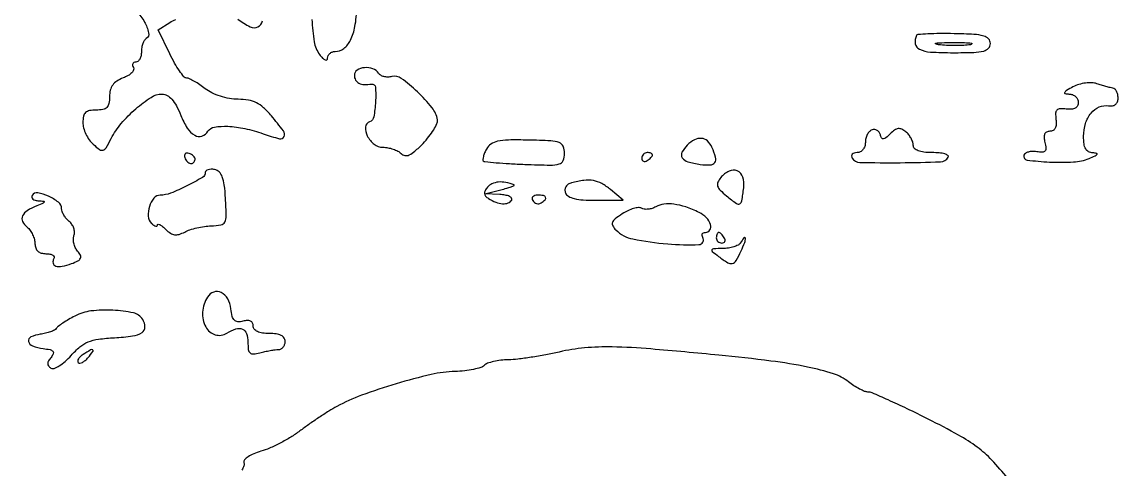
# Model space of a CAD drawing. Extents: x 0 to 5034, y 0 to 2560.
# Drawn here: x 4024.5 to 4230.5, y 710.5 to 794.6 of the extents above; entities that cross this region are included whole.
import ezdxf

# ---------------------------------------------------------------- set-up
doc = ezdxf.new("R2010")
doc.units = 0

msp = doc.modelspace()

# ---------------------------------------------------------------- linework, layer by layer
for points in [[(4079.031392, 795.037499, 0.030027), (4079.45854, 790.802429, 0.122356), (4080.468197, 788.44113, 0.028514), (4081.04619, 787.761246, 0.094644), (4081.521612, 787.421488, 0.280354), (4081.819795, 787.455905, 0.22461), (4081.968197, 787.75, -0.108543), (4082.085762, 788.226951, -0.097138), (4082.395315, 788.632812, -0.092824), (4082.849166, 788.905129, -0.089062), (4083.377555, 789, 0.169184), (4085.005093, 789.566935, 0.110303), (4086.269218, 791.127967, 0.072946), (4087.110857, 793.707937, 0.032552), (4087.48488, 797.269937, 0.041706)], [(4046.123137, 796.517183, -0.062196), (4047.576994, 794.538419, -0.069824), (4048.356574, 792.528502, -0.32248), (4047.905597, 791.441656, 0.119637), (4047.55792, 791.089558, 0.04841), (4047.266019, 790.476211, 0.044265), (4047.067001, 789.724994, 0.042652), (4047, 788.940983, -0.052595), (4046.921667, 788.198366, -0.072446), (4046.688914, 787.570164, -0.092354), (4046.345138, 787.148207, -0.177572), (4045.940983, 787, 0.10925), (4045.586162, 786.921535, 0.182447), (4045.37494, 786.7057, 0.160973), (4045.344171, 786.380953, 0.082393), (4045.501157, 785.998127, -0.239644), (4045.539266, 785.540909, -0.097656), (4045.18641, 785.004626, -0.067162), (4044.495872, 784.468669, -0.040667), (4043.560174, 784.022878, 0.052575), (4042.389056, 783.430384, 0.091649), (4041.599891, 782.685989, 0.09597), (4041.151458, 781.734553, 0.062353), (4041, 780.524751, -0.044512), (4040.885345, 779.239383, -0.151786), (4040.502451, 778.502475, -0.153191), (4039.771857, 778.116245, -0.045604), (4038.5, 778, 0.045133), (4037.254109, 777.887309, 0.144241), (4036.516523, 777.515499, 0.152848), (4036.123035, 776.818641, 0.052719), (4036, 775.654988, 0.068224), (4036.140569, 774.629577, 0.042034), (4036.566324, 773.486307, 0.041432), (4037.189941, 772.405482, 0.057336), (4037.92791, 771.565241, 0.025044), (4039.149929, 770.565901, 0.241282), (4039.792061, 770.461025, 0.183291), (4040.360048, 770.914888, 0.013992), (4041.327377, 772.660253, -0.056527), (4043.214293, 775.472106, -0.037331), (4045.950274, 778.245552, -0.036472), (4048.799588, 780.387702, -0.143919), (4050.882762, 781, -0.132751), (4051.8199, 780.746724, -0.08117), (4052.708925, 780.013125, -0.058012), (4053.559904, 778.777263, -0.026634), (4054.383323, 777, 0.047451), (4055.611409, 774.61458, 0.118101), (4057.017403, 773.263695, 0.212433), (4058.361982, 773.112937, 0.179449), (4059.5, 774, -0.218843), (4060.709452, 774.803382, -0.049874), (4063.227448, 774.943964, -0.042908), (4066.41919, 774.527801, -0.030951), (4069.874273, 773.544359, 0.019508), (4072.94091, 772.595153, 0.366473), (4073.787568, 772.995177, 0.273846), (4073.670626, 774.076568, 0.014301), (4071.411106, 776.923275, 0.033436), (4069.951784, 778.439271, 0.069433), (4068.598594, 779.362961, 0.073075), (4067.090649, 779.853355, 0.040636), (4065.161106, 780.022236, -0.042952), (4063.54704, 780.171026, -0.033223), (4061.832571, 780.598218, -0.033877), (4060.240196, 781.23118, -0.054485), (4059, 782, 0.016682), (4057.969531, 782.752022, 0.019395), (4056.940625, 783.394648, 0.018758), (4056.037497, 783.86712, 0.099922), (4055.5, 784.001678, -0.211727), (4054.996458, 784.253299, -0.020846), (4054.158522, 785.359196, -0.023473), (4053.238701, 786.82703, -0.016446), (4052.337522, 788.558208), (4050.175044, 793.068588), (4052.337522, 794.460317, -0.041495), (4053.434674, 795.043987, -0.017541)], [(4065.104242, 795.081051, 0.042617), (4067.438489, 793.64523, 0.229342), (4068.888113, 793.622922, 0.241687), (4069.754453, 794.736844, 0.046719)], [(4209.735802, 708.77892, 0.022755), (4206.763615, 712.201453, 0.042456), (4204.018338, 714.635315, 0.033931), (4200.512345, 716.895647, 0.009833), (4194.815657, 719.89875, 0.004393), (4190.837626, 721.853308, 0.006386), (4187.291989, 723.501508, 0.003441), (4184.276624, 724.83178, 0.102507), (4183.464713, 725, -0.097566), (4182.848088, 725.121479, -0.024009), (4181.907963, 725.560676, -0.023665), (4180.859892, 726.178098, -0.02171), (4179.843217, 726.908685, 0.090028), (4176.989834, 728.419466, 0.02607), (4172.148879, 729.682651, 0.019264), (4165.267153, 730.825684, 0.007128), (4155.5, 731.922377, 0.003322), (4142.708461, 733.088554, 0.016101), (4135.427774, 733.468031, 0.027745), (4130.260765, 733.284009, 0.034169), (4125.5, 732.518715, -0.010362), (4122.942581, 731.981703, -0.008777), (4120.219687, 731.517951, -0.008877), (4117.722981, 731.182924, -0.024393), (4115.95, 731.064204, 0.025159), (4114.517691, 730.966094, 0.027746), (4113.149258, 730.725305, 0.028693), (4112.016396, 730.390911, 0.110699), (4111.400665, 730.000665, -0.122123), (4110.743591, 729.604689, -0.023513), (4109.387502, 729.255105, -0.023767), (4107.727861, 728.991095, -0.019956), (4105.950665, 728.86591, 0.048904), (4101.437892, 728.284424, 0.015525), (4094.869927, 726.558819, 0.015901), (4088.31455, 724.38811, 0.038842), (4083.693739, 722.273302, 0.013323), (4082.204003, 721.393414, 0.006397), (4080.338547, 720.189955, 0.006338), (4078.422946, 718.883879, 0.009009), (4076.756633, 717.671224, -0.024276), (4075.062725, 716.515883, -0.017312), (4073.064605, 715.383958, -0.017536), (4071.07942, 714.435439, -0.03533), (4069.44467, 713.857111, 0.03116), (4068.094074, 713.391931, 0.050888), (4067.029545, 712.816324, 0.068226), (4066.368637, 712.220548, 0.261393), (4066.267985, 711.696044, -0.174913), (4066.253679, 711.113965, -0.052267), (4065.840935, 710.312047, -0.045389)]]:
    msp.add_lwpolyline(points, format="xyb")
for points in [[(4192.58889, 792, 0.142704), (4192.387311, 790.442406, 0.249951), (4193.148608, 789.429784, 0.094645), (4195.231605, 788.903346, 0.014706), (4199.5, 788.777778, 0.007496), (4203.363986, 788.835709, 0.052558), (4205.228504, 789.088963, 0.141697), (4206.146873, 789.616667, 0.194326), (4206.5, 790.490951, 0.192961), (4206.14918, 791.366147, 0.136563), (4205.229353, 791.913621, 0.052915), (4203.382432, 792.211104, 0.008091), (4199.653755, 792.352062, 0.006897), (4197.013633, 792.372687, 0.010953), (4194.754375, 792.309668, 0.005058), (4192.867459, 792.196491, 0.279068)], [(4202.767909, 790.285474, -0.024559), (4201.487453, 790.154945, -0.012695), (4199.878422, 790.111345, -0.01259), (4198.218327, 790.150328, -0.018638), (4196.767909, 790.275269, -0.069146), (4196.205163, 790.425738, -0.756877), (4196.222448, 790.564056, -0.031761), (4197.352754, 790.662864, -0.005499), (4199.5, 790.690131, -0.005888), (4201.655786, 790.668409, -0.025342), (4202.934948, 790.575472, -0.556092), (4203.000181, 790.434198, -0.212532)], [(4087, 784.5, 0.13207), (4087.229898, 783.644818, 0.146926), (4087.851487, 783.061331, 0.106242), (4088.872551, 782.800245, 0.048851), (4090.25, 782.881579, -0.43861), (4090.952753, 782.324727, -0.031995), (4090.980554, 779.56216, -0.030092), (4090.652606, 776.699715, -0.275361), (4089.867304, 775.789101, 0.301737), (4089.096529, 774.801987, 0.140404), (4089.437739, 773.137023, 0.105593), (4090.738349, 771.566063, 0.168792), (4092.367388, 771, -0.04589), (4093.308394, 770.913453, -0.037161), (4094.289251, 770.654919, -0.038488), (4095.164103, 770.27578, -0.07502), (4095.774743, 769.825257, 0.155407), (4096.505257, 769.447678, 0.15184), (4097.327222, 769.557379, 0.075947), (4098.378599, 770.254743, 0.017704), (4099.899197, 771.737104, 0.023606), (4101.011612, 773.016953, 0.029303), (4101.914892, 774.310091, 0.030029), (4102.525946, 775.452666, 0.151447), (4102.618988, 776.161847, 0.127657), (4101.5884, 778.444454, 0.033612), (4098.84741, 781.41495, 0.030348), (4095.820609, 783.952426, 0.226978), (4094.030754, 784.297791, -0.061227), (4093.290489, 784.198393, -0.063731), (4092.558584, 784.283763, -0.070817), (4091.945046, 784.532242, -0.123375), (4091.553842, 784.912882, 0.171524), (4090.494474, 785.765145, 0.10745), (4088.899072, 785.963443, 0.124432), (4087.526526, 785.480991, 0.251403)], [(4222, 782.346795, 0.010625), (4220.803976, 781.683737, 0.133419), (4220.444509, 781.318963, 0.506521), (4220.547602, 781.091116, 0.049984), (4221.25, 781.014742, -0.087914), (4221.918195, 780.890525, -0.093889), (4222.485937, 780.545241, -0.09914), (4222.865823, 780.03451, -0.110925), (4223, 779.437142, -0.111683), (4222.850966, 778.778247, -0.155948), (4222.440128, 778.341021, -0.115237), (4221.743278, 778.142421, -0.046618), (4220.75, 778.187142, 0.040174), (4219.594429, 778.254074, 0.193085), (4219, 778, 0.193085), (4218.745926, 777.405571, 0.040174), (4218.812858, 776.25, -0.047055), (4218.855546, 775.283145, -0.106607), (4218.666635, 774.579617, -0.147963), (4218.257154, 774.156089, -0.127805), (4217.656478, 774, 0.110997), (4217.04779, 773.863189, 0.17987), (4216.681847, 773.487818, 0.125429), (4216.573608, 772.846474, 0.043381), (4216.732857, 771.913553, -0.036981), (4216.929772, 770.842674, -0.211105), (4216.758452, 770.304472, -0.216014), (4216.248733, 770.076218, -0.038735), (4215.184686, 770.163553, 0.046377), (4214.36167, 770.218479, 0.061289), (4213.619159, 770.107419, 0.075715), (4213.063189, 769.857776, 0.179475), (4212.795448, 769.5, 0.461543), (4213.377404, 768.606976, 0.019698), (4217.618627, 768.228364, 0.026241), (4222.098412, 768.241034, 0.081315), (4225.041194, 768.891596, 0.010429), (4226.172521, 769.370849, 0.139199), (4226.515122, 769.658354, 0.535717), (4226.434614, 769.855539, 0.040857), (4225.75, 769.936614, -0.112416), (4224.943292, 770.1513, -0.145426), (4224.397601, 770.683429, -0.096272), (4224.091218, 771.616716, -0.031322), (4224, 773.071429, -0.073901), (4224.357709, 775.478407, -0.098476), (4225.398327, 777.422865, -0.118412), (4226.932957, 778.583127, -0.146243), (4228.705119, 778.79899, 0.079199), (4229.442622, 778.790767, 0.135595), (4230.001523, 779.037991, 0.137151), (4230.350165, 779.534509, 0.081872), (4230.477558, 780.25, 0.054716), (4230.411904, 780.928249, 0.069087), (4230.199658, 781.521129, 0.083774), (4229.880341, 781.94214, 0.16023), (4229.5, 782.119801, -0.029179), (4228.983448, 782.212504, -0.008659), (4228.20625, 782.413634, -0.008656), (4227.339062, 782.670397, -0.009237), (4226.5, 782.951854, 0.076532), (4225.543577, 783.135154, 0.042587), (4224.355471, 783.077445, 0.040749), (4223.116591, 782.806765, 0.047133)], [(4184.25, 774.263206, 0.119997), (4183.77184, 773.956665, 0.068205), (4183.367188, 773.396588, 0.061832), (4183.093183, 772.681577, 0.060686), (4183, 771.916667, -0.078276), (4182.883572, 771.177524, -0.092863), (4182.54665, 770.557352, -0.102901), (4182.041124, 770.146158, -0.120016), (4181.440983, 770, 0.068168), (4180.890786, 769.924638, 0.142046), (4180.526083, 769.698794, 0.190552), (4180.401031, 769.364076, 0.134434), (4180.515686, 768.974619, 0.254762), (4181.961945, 768.149786, 0.006841), (4189.541565, 768.106428, 0.006897), (4197.115221, 768.271211, 0.250468), (4198.573161, 769.118377, 0.395864), (4198.504939, 769.454417, 0.083209), (4197.912516, 769.741023, 0.047676), (4196.886617, 769.937557, 0.023504), (4195.559017, 770, -0.026016), (4193.996248, 770.081369, -0.066413), (4192.895894, 770.346765, -0.109312), (4192.239289, 770.783611, -0.193869), (4192, 771.377555, 0.081847), (4191.899205, 771.989184, 0.04408), (4191.590497, 772.690311, 0.04238), (4191.139372, 773.367629, 0.051493), (4190.605946, 773.912073, 0.062764), (4189.846862, 774.3958, 0.143408), (4189.182568, 774.501044, 0.123874), (4188.502188, 774.233825, 0.041189), (4187.678964, 773.536107, -0.019748), (4186.861186, 772.780497, -0.152535), (4186.387832, 772.578311, -0.297105), (4186.060232, 772.747474, -0.070324), (4185.823018, 773.348129, 0.096173), (4185.604189, 773.828487, 0.106575), (4185.227699, 774.171724, 0.109368), (4184.751603, 774.323711, 0.105986)], [(4111.819667, 770.664354, 0.022688), (4111.470741, 769.934081, 0.032783), (4111.235711, 769.258553, 0.034319), (4111.12422, 768.710435, 0.233473), (4111.2103, 768.456367, 0.17417), (4111.543484, 768.299299, 0.002751), (4113.664252, 768.107623, 0.006902), (4116.155717, 767.930856, 0.004474), (4119.04132, 767.792013, 0.004841), (4123.832647, 767.650869, 0.072438), (4125.488257, 767.858659, 0.230779), (4126.23332, 768.516217, 0.098842), (4126.5, 769.852062, 0.09733), (4126.239277, 771.178751, 0.211241), (4125.506264, 771.884338, 0.075932), (4123.903839, 772.206499, 0.006308), (4119.650687, 772.352062, 0.009432), (4115.933858, 772.362219, 0.049074), (4113.899257, 772.128853, 0.096782), (4112.656166, 771.5956, 0.120961)], [(4149.54438, 771.401523, 0.074655), (4148.549982, 770.055756, 0.277283), (4148.604215, 769.045761, 0.176461), (4149.645199, 768.291773, 0.032961), (4151.98776, 767.788489, 0.041375), (4153.873064, 767.669509, 0.242654), (4154.718655, 768.12684, 0.223967), (4154.876308, 769.114773, 0.035777), (4154.179715, 771, 0.10124), (4153.32237, 772.182672, 0.165317), (4152.199551, 772.676137, 0.145721), (4150.900215, 772.408689, 0.07338)], [(4055.15, 769.05, 0.104687), (4055.586752, 768.305209, 0.167686), (4056.227257, 767.955686, 0.239194), (4056.786965, 768.130242, 0.175736), (4057.075, 768.725, 0.149613), (4057.014704, 769.031991, 0.073742), (4056.775469, 769.354531, 0.062883), (4056.403407, 769.64317, 0.053161), (4055.95, 769.85, 0.089632), (4055.522225, 769.911576, 0.189618), (4055.22, 769.78, 0.189618), (4055.088424, 769.477775, 0.089632)], [(4141, 768.940983, 0.108972), (4141.078288, 768.586039, 0.182303), (4141.29375, 768.3746, 0.161196), (4141.6179, 768.343488, 0.082592), (4142, 768.5, 0.029505), (4142.382774, 768.768994, 0.035638), (4142.70625, 769.066025, 0.038439), (4142.934461, 769.34829, 0.151918), (4143, 769.559017, 0.210953), (4142.92554, 769.727648, 0.081139), (4142.70625, 769.870461, 0.061769), (4142.382849, 769.967655, 0.042167), (4142, 770, 0.105053), (4141.618444, 769.918938, 0.099167), (4141.29375, 769.688914, 0.09642), (4141.076123, 769.345238, 0.093332)], [(4059, 766.258536, -0.266372), (4058.470672, 765.335449, -0.015865), (4055.53751, 763.741578, -0.022183), (4052.486261, 762.372844, -0.09461), (4050.533461, 762, 0.223389), (4049.345055, 761.44116, 0.098532), (4048.500143, 759.876921, 0.093197), (4048.290856, 758.031979, 0.180032), (4048.900663, 756.699337, 0.033418), (4049.32358, 756.329466, 0.090723), (4049.67707, 756.149537, 0.222975), (4049.899026, 756.182832, 0.250853), (4050, 756.371429, -0.395535), (4050.140489, 756.521238, -0.134449), (4050.461025, 756.455225, -0.05561), (4050.966081, 756.123239, -0.0232), (4051.569446, 755.573411, 0.04975), (4052.43781, 754.862569, 0.112056), (4053.228556, 754.561874, 0.110631), (4054.078268, 754.630138, 0.047753), (4055.132, 755.070644, -0.044481), (4056.108051, 755.486184, -0.021564), (4057.416295, 755.848912, -0.021194), (4058.820945, 756.11173, -0.028548), (4060.10949, 756.222176, 0.037434), (4061.933871, 756.411231, 0.232426), (4062.669904, 756.953354, 0.12635), (4062.932378, 758.085308, 0.008697), (4062.796936, 761.394149, 0.01555), (4062.568905, 763.937957, 0.060226), (4062.1919, 765.473163, 0.10977), (4061.605671, 766.368368, 0.14717), (4060.75, 766.813958, 0.047563), (4060.079916, 766.87633, 0.07642), (4059.514062, 766.788038, 0.108688), (4059.137534, 766.57052, 0.210639)], [(4155.826121, 765.290488, 0.069464), (4155.286628, 764.418437, 0.183289), (4155.248529, 763.696998, 0.12184), (4155.716658, 762.937348, 0.023849), (4156.924095, 761.86038, 0.011948), (4158.76985, 760.437428, 0.276262), (4159.405227, 760.377659, 0.246591), (4159.805131, 760.912562, 0.00983), (4160.152751, 763.401267, 0.105496), (4159.969265, 765.409961, 0.217797), (4158.939706, 766.559939, 0.219512), (4157.403745, 766.528489, 0.10676)], [(4111.99513, 763.494132, 0.050511), (4111.547495, 762.828155, 0.147952), (4111.440366, 762.291624, 0.164283), (4111.65172, 761.821318, 0.06624), (4112.201442, 761.367148, 0.046685), (4113.584129, 760.673614, 0.077109), (4114.857228, 760.391998, 0.103851), (4115.880557, 760.539519, 0.168336), (4116.555046, 761.089067, 0.313558), (4116.535811, 761.444129, 0.120397), (4116.127508, 761.767168, 0.065185), (4115.347036, 762.008177, 0.031818), (4114.309017, 762.118315), (4111.5, 762.23663), (4114.5, 763, 0.00947), (4115.617105, 763.306893, 0.019743), (4116.471875, 763.596361, 0.027046), (4117.006322, 763.835086, 0.646581), (4117, 763.958196, 0.048145), (4115.46439, 764.392028, 0.068), (4114.046042, 764.453527, 0.080782), (4112.858422, 764.145627, 0.116317)], [(4127.805426, 764.321349, 0.080891), (4127.174085, 764.040056, 0.111684), (4126.744609, 763.595169, 0.121401), (4126.570204, 763.038681, 0.107536), (4126.662415, 762.43735, 0.172963), (4127.216925, 761.790839, 0.069504), (4128.313513, 761.352176, 0.045263), (4129.982017, 761.097822, 0.016823), (4132.356989, 761.033269), (4137.5, 761.066539), (4135.139216, 763.033269, 0.0465), (4133.465185, 764.182616, 0.083912), (4131.901627, 764.737983, 0.075862), (4130.135535, 764.7776, 0.032188)], [(4026.476694, 761.96229, 0.179867), (4026.402652, 761.59256, 0.179677), (4026.588066, 761.264053, 0.112924), (4027.040611, 761.030464, 0.054197), (4027.690983, 760.936614, -0.01216), (4028.664306, 760.878784, -0.494322), (4028.763465, 760.723722, -0.206768), (4028.562235, 760.510741, -0.005618), (4027.352327, 760.006691, 0.042991), (4025.527783, 759.081193, 0.147436), (4024.658322, 758.095198, 0.224384), (4024.670251, 757.061875, 0.10667), (4025.51101, 755.990862, -0.063794), (4026.080982, 755.379845, -0.044312), (4026.562609, 754.566581, -0.044516), (4026.890812, 753.687006, -0.067142), (4027, 752.877555, 0.083018), (4027.134983, 752.070185, 0.125693), (4027.524162, 751.477967, 0.117871), (4028.171095, 751.12061, 0.067606), (4029.059017, 751, -0.044221), (4029.807996, 750.933629, -0.096188), (4030.344195, 750.726548, -0.17435), (4030.583979, 750.4209, -0.221933), (4030.542705, 750.069098, 0.191116), (4030.392325, 749.223004, 0.280193), (4030.892668, 748.683932, 0.118422), (4032.13454, 748.633584, 0.041469), (4033.864145, 749.127414, 0.026041), (4035.077402, 749.659178, 0.16598), (4035.541851, 750.131791, 0.234611), (4035.534492, 750.690893, 0.054723), (4035.002269, 751.497266, -0.062936), (4034.574391, 752.169218, -0.053642), (4034.29867, 752.963473, -0.056097), (4034.207407, 753.754457, -0.092563), (4034.328683, 754.414152, 0.103359), (4034.432195, 755.053858, 0.06999), (4034.295676, 755.78208, 0.066252), (4033.949892, 756.484619, 0.07222), (4033.440559, 757.049332, -0.04464), (4032.889369, 757.596727, -0.040359), (4032.423164, 758.2512, -0.042696), (4032.102646, 758.909769, -0.09216), (4032, 759.46193, 0.230684), (4031.417384, 760.657531, 0.05978), (4029.532919, 761.798714, 0.062439), (4027.510794, 762.425061, 0.307387)], [(4120.510081, 760.983688, 0.090427), (4120.820631, 760.639411, 0.095498), (4121.22714, 760.434921, 0.099685), (4121.665803, 760.401101, 0.108373), (4122.069098, 760.542705, 0.050477), (4122.838655, 761.13314, 0.315493), (4122.933879, 761.592818, 0.25701), (4122.519563, 761.914842, 0.039415), (4121.440983, 762, 0.067432), (4120.890269, 761.925389, 0.140899), (4120.524436, 761.701458, 0.190788), (4120.397824, 761.36964, 0.136093)], [(4143.634113, 759.815116, -0.051353), (4142.926127, 759.50943, -0.050037), (4142.164493, 759.351086, -0.054302), (4141.464618, 759.353542, -0.110842), (4140.948104, 759.532073, 0.164254), (4140.37537, 759.664951, 0.046089), (4139.460995, 759.489344, 0.041202), (4138.401, 759.085256, 0.033381), (4137.340491, 758.487443, 0.019984), (4135.985002, 757.519742, 0.133905), (4135.49225, 756.864248, 0.227531), (4135.535806, 756.234619, 0.06887), (4136.134467, 755.453676, 0.146656), (4139.31433, 753.765715, 0.027936), (4145.872001, 752.835498, 0.031999), (4151.746786, 752.711658, 0.57305), (4152.461921, 754.061613, -0.089716), (4152.321068, 754.419845, -0.168491), (4152.363414, 754.724349, -0.176839), (4152.582034, 754.927489, -0.099995), (4152.940983, 755, 0.25274), (4153.790503, 755.458718, 0.225794), (4153.92801, 756.460339, 0.119377), (4153.141235, 757.75713, 0.084782), (4151.75, 758.747553, 0.029619), (4149.246185, 759.777606, 0.050112), (4147.040268, 760.296269, 0.061956), (4145.159304, 760.309503, 0.09869)], [(4159.5, 753, -0.137381), (4159.079445, 752.612768, -0.042239), (4158.273037, 752.284408, -0.038688), (4157.266378, 752.054089, -0.033955), (4156.190983, 751.968197, 0.006246), (4154.445516, 751.925758, 0.274183), (4154.149299, 751.735049, 0.351745), (4154.215631, 751.42819, 0.008473), (4155.44113, 750.468197, 0.022566), (4157.135223, 749.303136, 0.202487), (4158.006762, 749.164507, 0.203586), (4158.711143, 749.692805, 0.022834), (4159.655915, 751.507802, 0.01451), (4160.348084, 753.121209, 0.120669), (4160.455233, 753.903811, 0.66651), (4160.199512, 753.980372, 0.033095)], [(4155, 754, 0.105053), (4155.081062, 753.618444, 0.099167), (4155.311086, 753.29375, 0.09642), (4155.654762, 753.076123, 0.093332), (4156.059017, 753, 0.108972), (4156.413961, 753.078288, 0.182303), (4156.6254, 753.29375, 0.161196), (4156.656512, 753.6179, 0.082592), (4156.5, 754, 0.029505), (4156.231006, 754.382774, 0.035638), (4155.933975, 754.70625, 0.038439), (4155.65171, 754.934461, 0.151918), (4155.440983, 755, 0.210953), (4155.272352, 754.92554, 0.081139), (4155.129539, 754.70625, 0.061769), (4155.032345, 754.382849, 0.042167)], [(4059.410921, 742.855866, 0.122342), (4058.498879, 740.009631, 0.140504), (4059.099265, 737.227676, 0.197029), (4060.870893, 735.76553, 0.219686), (4063.053882, 736.054463, -0.057647), (4064.75082, 736.871932, -0.185676), (4065.981391, 736.830803, -0.217201), (4066.743452, 736.000316, -0.078838), (4067, 734.383369, 0.029118), (4067.081983, 732.97677, 0.18309), (4067.407361, 732.349645, 0.211216), (4068.035378, 732.145902, 0.039829), (4069.25, 732.369714, -0.011611), (4070.203105, 732.601557, -0.010252), (4071.20625, 732.799577, -0.010353), (4072.11775, 732.940775, -0.030524), (4072.75, 732.986345, 0.11881), (4073.226804, 733.106791, 0.099467), (4073.632812, 733.436614, 0.091236), (4073.905507, 733.926057, 0.081769), (4074, 734.5, 0.152103), (4073.797909, 735.148955, 0.12651), (4073.25, 735.625, 0.082504), (4072.322075, 735.911037, 0.033607), (4071, 736, -0.034588), (4069.723147, 736.088434, -0.075159), (4068.783284, 736.367198, -0.113126), (4068.209482, 736.815909, -0.17213), (4068, 737.40638, 0.120171), (4067.864788, 737.960839, 0.16486), (4067.497395, 738.313984, 0.121899), (4066.893491, 738.434042, 0.052403), (4066.075765, 738.309562, -0.074208), (4065.105986, 738.204776, -0.193211), (4064.477243, 738.487239, -0.134117), (4064.075743, 739.221823, -0.02983), (4063.825765, 740.644631, 0.099042), (4063.221144, 742.521054, 0.150446), (4061.991846, 743.696459, 0.201534), (4060.580655, 743.790581, 0.173222)], [(4034.5, 739.27977, 0.011446), (4033.314723, 738.616986, 0.013812), (4032.234375, 737.939091, 0.012482), (4031.361292, 737.325017, 0.085623), (4031, 736.946441, -0.128823), (4030.648502, 736.636064, -0.029247), (4029.9125, 736.317366, -0.028414), (4028.993723, 736.039841, -0.024284), (4028, 735.850815, 0.06908), (4026.233812, 735.347989, 0.351394), (4025.794266, 734.503008, 0.264122), (4026.52966, 733.651947, 0.054563), (4028.531238, 733.177563, -0.021768), (4029.827293, 732.958789, -0.159161), (4030.364486, 732.64661, -0.294494), (4030.435213, 732.196619, -0.069066), (4030.013769, 731.516591, 0.042147), (4029.552065, 730.85385, 0.129422), (4029.409025, 730.330549, 0.170597), (4029.55811, 729.893197, 0.087914), (4029.99482, 729.503202, 0.231999), (4030.595268, 729.444385, 0.049804), (4031.56107, 729.920264, 0.042375), (4032.677059, 730.754711, 0.029254), (4033.793378, 731.870657, -0.036891), (4035.454595, 733.481402, -0.076802), (4036.995082, 734.410946, -0.064261), (4038.918104, 734.925138, -0.019703), (4041.917432, 735.206483, 0.020905), (4045.352264, 735.537008, 0.109762), (4047.118714, 736.194626, 0.259673), (4047.665388, 737.225389, 0.137523), (4047.233744, 738.651958, 0.200639), (4045.480624, 739.871065, 0.040608), (4041.641097, 740.374734, 0.042581), (4037.519409, 740.226919, 0.09176)], [(4036.02896, 732.03906, 0.044429), (4035.507686, 731.640546, 0.073916), (4035.159984, 731.21208, 0.108439), (4035.032091, 730.823706, 0.225585), (4035.13646, 730.530207, 0.234162), (4035.452534, 730.423579, 0.085026), (4035.916631, 730.569338, 0.06172), (4036.453252, 730.934292, 0.039407), (4036.979944, 731.475834, 0.011124), (4037.89468, 732.6293, 0.447869), (4037.839289, 732.911334, 0.273213), (4037.458847, 732.911828, 0.007952)]]:
    msp.add_lwpolyline(points, format="xyb", close=True)

doc.saveas('drawing.dxf')
